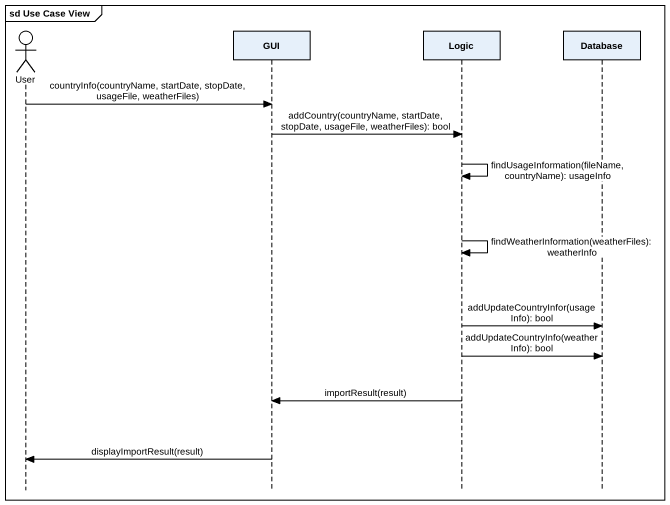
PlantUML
@startuml
mainframe sd Use Case View
hide footbox
actor User
participant GUI
participant Logic
participant "Database" as Database_

User -> GUI : countryInfo(countryName, startDate, stopDate, usageFile, weatherFiles)
GUI -> Logic : addCountry(countryName, startDate, stopDate, usageFile, weatherFiles): bool
Logic -> Logic : findUsageInformation(fileName, countryName): usageInfo
Logic -> Logic : findWeatherInformation(weatherFiles): weatherInfo
Logic -> Database_ : addUpdateCountryInfor(usageInfo): bool
Logic -> Database_ : addUpdateCountryInfo(weatherInfo): bool
Logic -> GUI : importResult(result)
GUI -> User : displayImportResult(result)
@enduml
